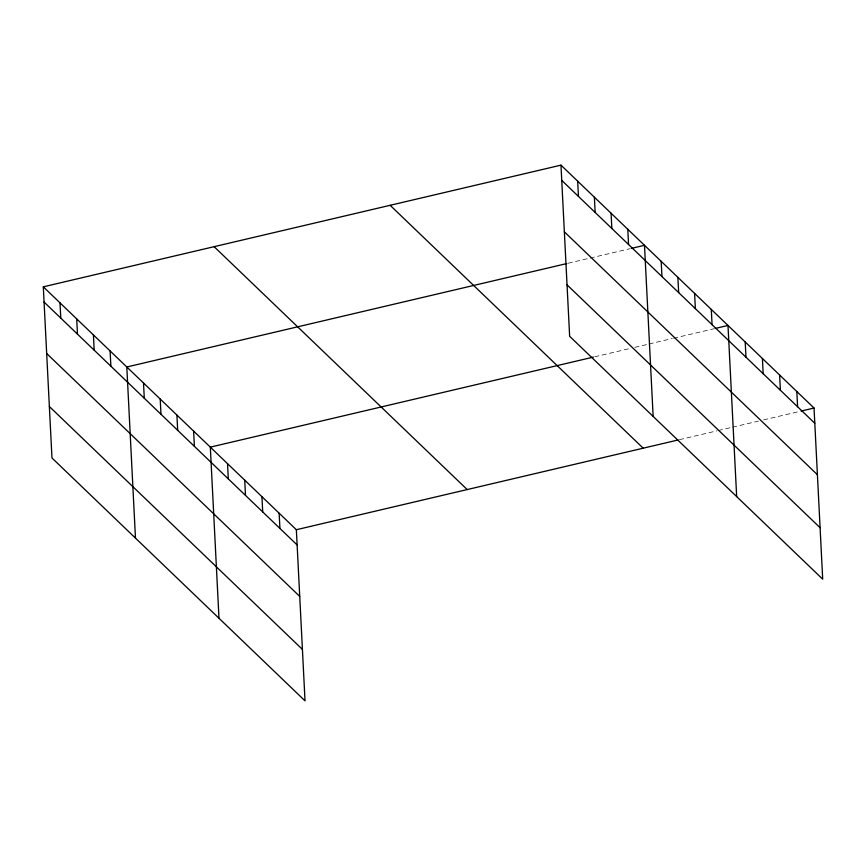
<?xml version="1.0" encoding="UTF-8"?>
<svg xmlns="http://www.w3.org/2000/svg" width="866" height="866" viewBox="0 0 866 866"><rect width="100%" height="100%" fill="white"/><g stroke="black" fill="none" stroke-linecap="round" stroke-linejoin="round"><path stroke-width="0.65" stroke-dasharray="4.33 3.25" d="M568.128 263.253L588.837 258.382M590.125 258.079L630.242 248.65M594.693 356.792L629.636 348.576M634.81 347.353L647.757 344.311M649.045 344.008L672.341 338.53M673.64 338.227L713.757 328.799M679.431 439.668L716.961 430.846M718.26 430.543L731.207 427.501M732.495 427.198L758.378 421.114M763.552 419.902L799.794 411.382"/><path stroke-width="1.3" d="M43.3 286.83L296.356 529.721L305.027 700.854L51.971 457.962L43.3 286.83L560.973 165.146L814.029 408.038L822.7 579.17L569.644 336.279L560.973 165.146M566.829 263.556L126.804 366.989L135.475 538.122M631.541 248.347L644.488 245.305L653.148 416.438M593.394 357.095L210.319 447.137L218.99 618.27M715.045 328.495L727.992 325.454L736.663 496.586M296.356 529.721L678.143 439.971M801.093 411.079L814.029 408.038M561.742 180.388L814.798 423.268M564.351 231.828L817.407 474.72M567.035 284.838L820.091 527.719M390.144 205.307L643.2 448.187M214.129 246.68L467.185 489.561M44.069 302.072L297.125 544.952M46.677 353.512L299.733 596.403M49.362 406.522L302.418 649.403M796.828 391.519L797.597 406.76M779.617 375L780.385 390.241M762.405 358.481L763.184 373.722M745.204 341.973L745.972 357.203M711.289 309.422L712.058 324.663M694.586 293.39L695.366 308.632M677.883 277.358L678.663 292.6M661.18 261.326L661.96 276.568M627.785 229.274L628.554 244.504M611.082 213.242L611.851 228.472M594.379 197.21L595.148 212.451M577.676 181.178L578.445 196.42M279.144 513.202L279.924 528.433M261.943 496.683L262.712 511.925M244.732 480.165L245.5 495.406M227.52 463.656L228.299 478.887M193.616 431.106L194.385 446.347M176.913 415.074L177.682 430.315M160.21 399.042L160.979 414.284M143.507 383.01L144.286 398.252M110.112 350.957L110.88 366.188M93.409 334.925L94.177 350.156M76.706 318.894L77.475 334.135M60.003 302.862L60.772 318.103"/></g></svg>
